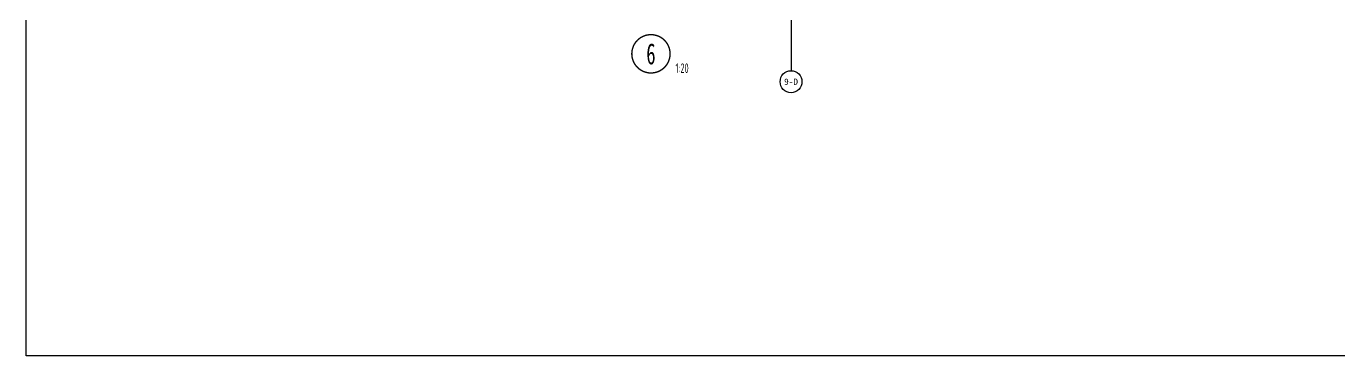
# Model space of a CAD drawing. Extents: x 198753 to 882193, y -399300 to 132460.
# Drawn here: x 430842 to 440441, y 8765 to 11171 of the extents above; entities that cross this region are included whole.
import ezdxf
from ezdxf.enums import TextEntityAlignment as Align

# ---------------------------------------------------------------- set-up
doc = ezdxf.new("R2010")
doc.units = 0
doc.header["$LTSCALE"] = 1000
doc.header["$MEASUREMENT"] = 0
doc.linetypes.add('DOTE', pattern=[2.42, 2, -0.2, 0.02, -0.2])
for name, color, linetype in [('01-标注_符号', 200, 'Continuous'), ('01-标注_轴线坐标', 132, 'Continuous'), ('02-TEXT_标注', 130, 'Continuous'), ('02-TEXT_轴号', 7, 'Continuous'), ('A_AXIS-轴线', 36, 'DOTE'), ('AXIS_TEXT', 7, 'Continuous')]:
    doc.layers.add(name, color=color, linetype=linetype)
doc.layers.add('04-不打印_辅助线', color=165, linetype='Continuous', plot=False)
doc.styles.add('_TCH_AXIS', font='STXIHEI.TTF', dxfattribs={"width": 0.75})
doc.styles.add('_TCH_DIM', font='ROS1', dxfattribs={"width": 0.8, "bigfont": 'JD'})
doc.styles.add('_TCH_LABEL', font='STXIHEI.TTF', dxfattribs={"width": 0.75})
doc.styles.add('COMPLEX', font='COMPLEX')

# ---------------------------------------------------------------- blocks, each defined once
blk = doc.blocks.new('_AXISO')
blk.add_circle((0, 0), 0.5)
at = {"layer": 'AXIS_TEXT', "style": 'COMPLEX', "width": 1.041667}
blk.add_attdef('A', text='', height=0.56, dxfattribs=at).set_placement((-0.25, -0.28), (0.25, -0.28), align=Align.FIT)

msp = doc.modelspace()

# ---------------------------------------------------------------- linework, layer by layer
at = {"layer": '01-标注_符号', "const_width": 10}
msp.add_lwpolyline([(435550.3, 10969.6, 1), (435270.3, 10969.6, 1)], format="xyb", close=True, dxfattribs=at)
at = {"layer": '01-标注_轴线坐标'}
msp.add_line((436435, 11045.8), (436435, 10845.8), dxfattribs=at)
at = {"layer": '04-不打印_辅助线', "color": 1}
msp.add_lwpolyline([(430841.5, 23991.3), (449807, 23991.3), (449807, 8765), (430841.5, 8765)], close=True, dxfattribs=at)
at = {"layer": 'A_AXIS-轴线', "ltscale": 0.4}
msp.add_line((436435, 21073.2), (436435, 11021.5), dxfattribs=at)

# ---------------------------------------------------------------- block references
at = {"layer": '01-标注_轴线坐标'}
ref = msp.add_blockref('_AXISO', (436435, 10765.8), dxfattribs=dict(at, xscale=160, yscale=160, zscale=160))
ref.add_attrib('A', '9-D', dxfattribs={"layer": '02-TEXT_轴号', "height": 46.72, "style": '_TCH_AXIS', "width": 1.331201}).set_placement((436384.1, 10742.4), (436485.9, 10742.4), align=Align.FIT)

# ---------------------------------------------------------------- texts
at = {"layer": '02-TEXT_标注', "style": '_TCH_LABEL', "width": 0.792215}
msp.add_text('6', height=153.7, dxfattribs=at).set_placement((435376.5, 10892.8), (435444.2, 10892.8), align=Align.FIT)
at = {"layer": '02-TEXT_标注', "style": '_TCH_DIM', "width": 0.64}
msp.add_text('1:20', height=70, dxfattribs=at).set_placement((435590.3, 10829.6))

doc.saveas('drawing.dxf')
